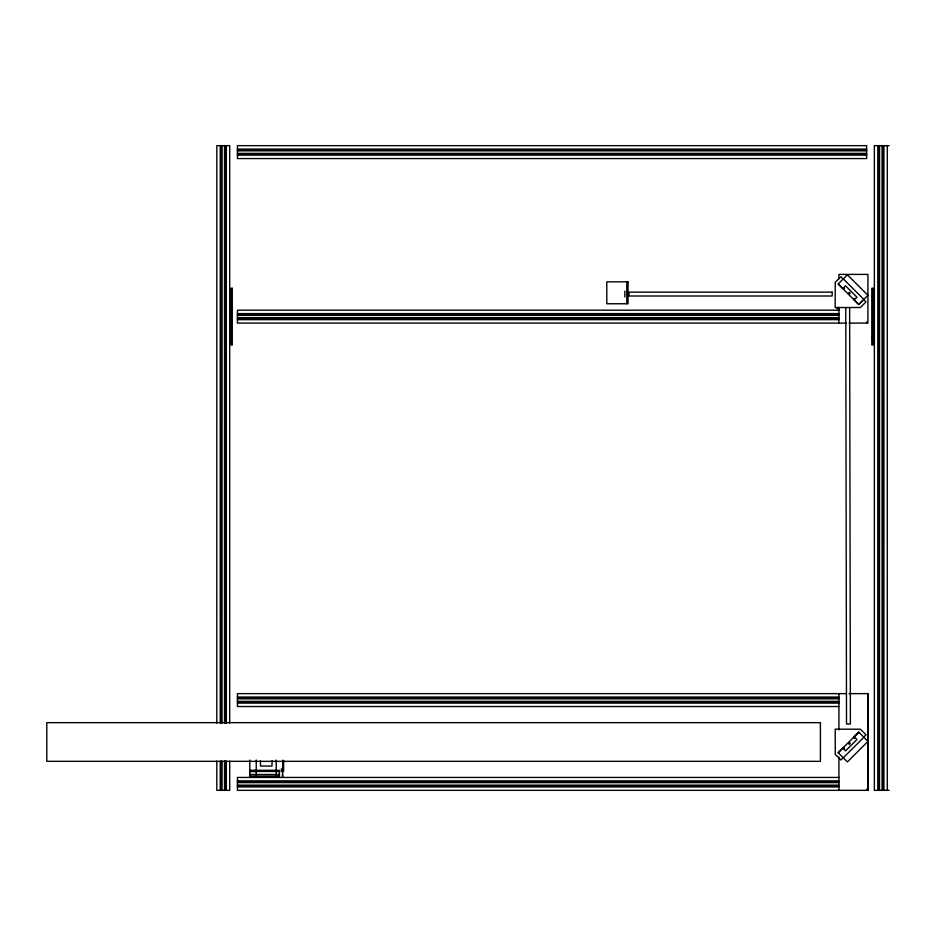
<?xml version="1.0" encoding="UTF-8"?>
<svg xmlns="http://www.w3.org/2000/svg" width="936" height="936" viewBox="0 0 936 936"><rect width="100%" height="100%" fill="white"/><g stroke="black" fill="none" stroke-linecap="round" stroke-linejoin="round"><path stroke-width="1.4" d="M838.902 777.442L237.44 777.442L237.44 790.335L867.929 790.335L867.929 693.635L849.069 693.635M838.246 752.719L843.5 747.49L844.401 748.402L843.722 749.081L845.536 750.906L856.955 739.534L855.141 737.708L854.451 738.387L853.538 737.474L858.792 732.245M843.114 757.704L840.832 759.973L835.228 754.357L835.228 729.144L860.441 729.238L866.034 734.854L863.752 737.135M843.301 757.786L863.846 737.311M889.2 145.665L874.376 145.665L874.376 790.335L889.2 790.335M237.44 149.081L866.631 149.081M237.44 150.24L866.631 150.24M237.44 150.86L866.631 150.86M237.44 153.364L866.631 153.364M237.44 153.984L866.631 153.984M237.44 155.142L866.631 155.142M230.993 296.642L232.28 296.642M871.79 296.642L873.077 296.642M838.902 310.19L237.44 310.19L237.44 323.084L846.202 323.084M237.44 313.607L838.902 313.607M237.44 314.765L838.902 314.765M237.44 315.385L838.902 315.385M237.44 317.877L838.902 317.877M237.44 318.497L838.902 318.497M237.44 319.656L838.902 319.656M849.069 323.084L867.929 323.084L867.929 274.4L838.913 274.4L838.913 278.706M230.993 336.621L232.28 336.621M871.79 336.621L873.077 336.621M846.202 693.635L237.44 693.635L237.44 706.528L838.902 706.528M237.44 697.051L838.902 697.051M237.44 698.209L838.902 698.209M237.44 698.829L838.902 698.829M237.44 701.333L838.902 701.333M237.44 701.953L838.902 701.953M237.44 703.111L838.902 703.111M282.672 768.994L281.373 768.994L281.373 771.58L282.672 771.58M249.795 770.281L279.443 770.281L279.443 777.442M282.473 770.223L281.83 770.223L282.473 770.351M256.242 771.451L276.225 771.451M249.795 771.58L256.242 771.58M276.225 771.58L279.443 771.58M249.795 774.505L279.443 774.505M249.795 776.155L279.443 776.155M256.242 777.313L276.225 777.313M237.44 780.858L838.902 780.858M237.44 782.016L838.902 782.016M237.44 782.636L838.902 782.636M237.44 785.14L838.902 785.14M237.44 785.76L838.902 785.76M237.44 786.919L838.902 786.919M843.313 278.916L863.823 299.426M843.125 279.01L840.844 276.728L835.24 282.333L835.193 307.546L860.406 307.499L866.011 301.883L863.729 299.614L858.768 304.574L838.165 283.971L847.408 274.81L867.929 295.32L858.768 304.493L853.527 299.239L854.428 298.338L855.118 299.017L856.943 297.192L845.547 285.796L843.722 287.621L844.401 288.3L843.488 289.212L838.246 283.971M837.299 307.429L838.843 308.985M836.655 307.698L839.358 310.401M849.631 307.523L850.391 723.984L846.518 723.996L845.77 307.534M887.269 145.665L887.269 790.335M883.912 145.665L883.912 790.335M882.753 145.665L882.753 790.335M882.075 145.665L882.075 790.335M879.571 145.665L879.489 790.335M878.951 145.665L878.951 790.335M877.792 145.665L877.792 790.335M867.929 693.635L867.929 790.335M866.631 321.914L866.631 323.084M866.631 789.177L866.631 790.335M838.913 307.336L838.913 323.084M838.913 693.635L838.913 729.963M838.913 757.142L838.913 790.335M626.769 281.818L626.769 303.744M624.838 291.166L624.838 296.969M283.631 760.383L283.631 771.58M282.672 760.219L282.672 777.442M282.473 769.193L282.473 771.381M282.473 774.411L282.473 776.599M276.225 760.055L276.225 777.442M272.002 760.675L272.002 766.058L260.454 766.058L260.454 760.675M256.242 760.055L256.242 777.442M249.795 760.055L249.795 777.442M229.706 723.095L229.706 145.665L216.813 145.665L216.813 723.095M229.706 761.097L229.706 790.335L216.813 790.335L216.813 761.097M226.348 145.665L226.348 723.095M226.348 761.097L226.348 790.335M225.19 145.665L225.19 723.095M225.19 761.097L225.19 790.335M224.511 145.665L224.511 723.095M224.511 761.097L224.511 790.335M222.007 145.665L221.926 723.095M222.007 761.097L221.926 790.335M221.387 145.665L221.387 723.095M221.387 761.097L221.387 790.335M220.229 145.665L220.229 723.095M220.229 761.097L220.229 790.335M848.484 293.073C849.666 296.759 851.35 290.464 848.484 293.073M848.496 743.149C849.677 746.834 851.374 740.54 848.496 743.149M858.792 732.151L838.153 752.719L847.396 761.904L867.941 741.429L858.792 732.151M866.631 145.665L237.44 145.665L237.44 158.558L866.631 158.558L866.631 145.665M628.056 281.818L606.785 281.818L606.785 303.744L628.056 303.744L628.056 281.818M232.28 288.265L230.993 288.265L230.993 344.998L232.28 344.998L232.28 288.265M873.077 288.265L871.79 288.265L871.79 344.998L873.077 344.998L873.077 288.265M832.162 292.137L629.086 292.137L629.086 295.998L832.162 295.998L832.162 292.137M820.404 722.65L46.8 722.65L46.8 761.331L820.404 761.331L820.404 722.65"/></g></svg>
